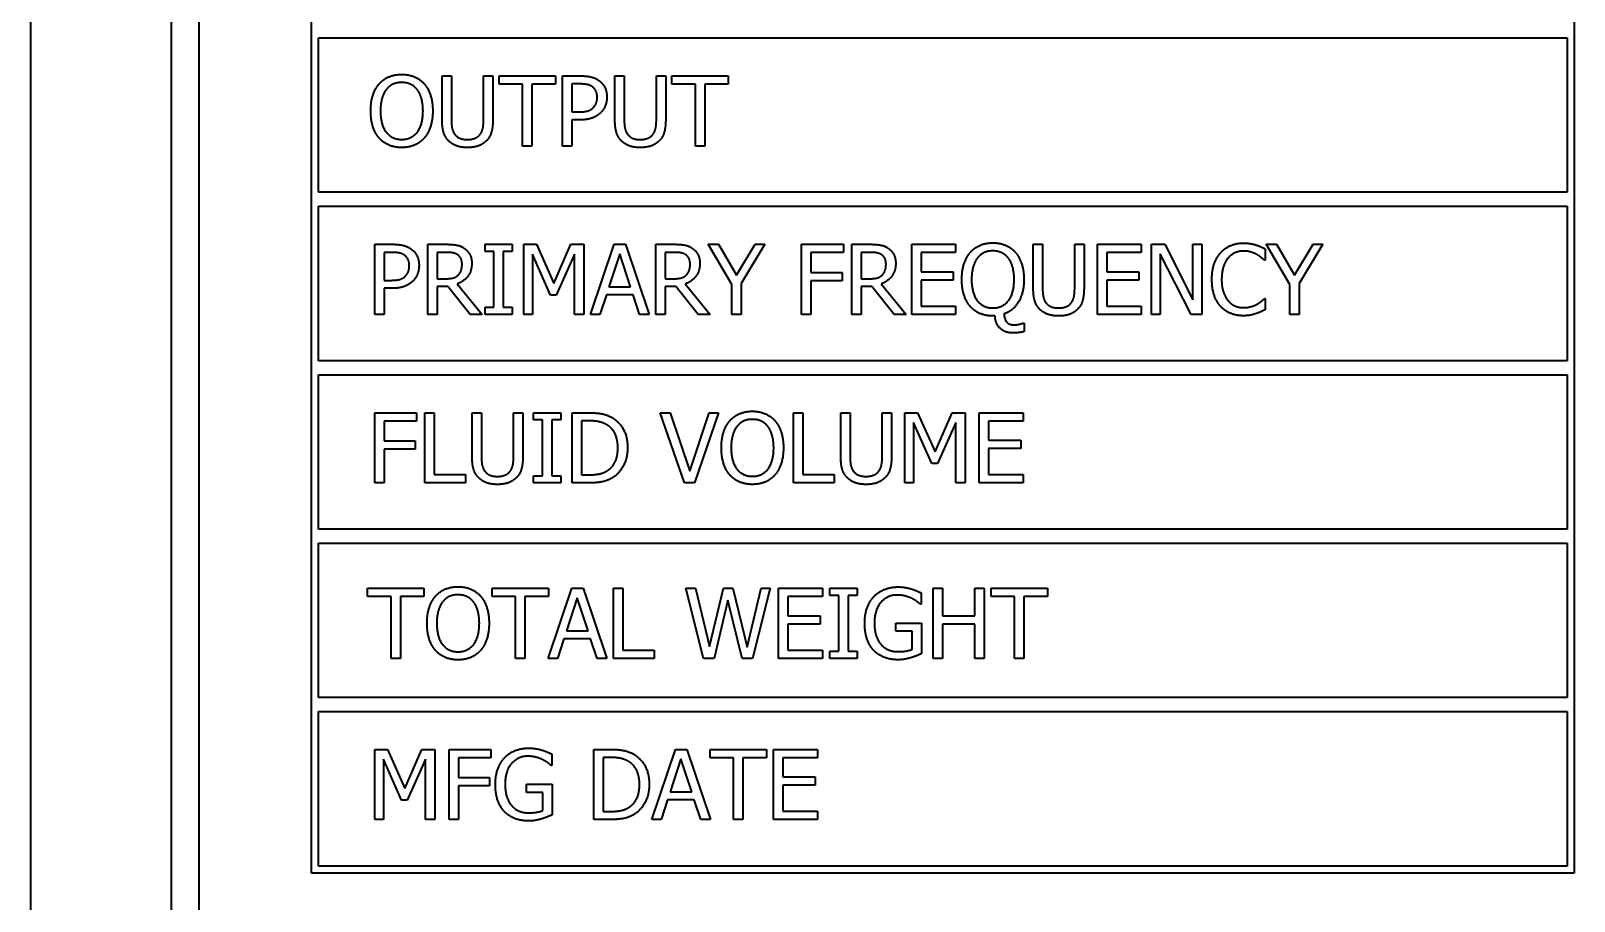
# Model space of a CAD drawing. Header units: millimetres. Extents: x 0 to 5945, y 0 to 4205.
# Drawn here: x 4305 to 4360, y 1474.8 to 1505.8 of the extents above; entities that cross this region are included whole.
import ezdxf

# ---------------------------------------------------------------- set-up
doc = ezdxf.new("R2010")
doc.units = ezdxf.units.MM
doc.header["$LTSCALE"] = 5
doc.layers.add('가시적인 것(ISO)', color=3, linetype='Continuous', lineweight=40)

msp = doc.modelspace()

# ---------------------------------------------------------------- linework, layer by layer
at = {"layer": '가시적인 것(ISO)'}
for p, q in [((4305.0316, 1443.8118), (4305.0316, 1563.8118)), ((4310.0316, 1553.8118), (4310.0316, 1453.8118)), ((4311.0316, 1454.7279), (4311.0316, 1552.8957)), ((4315.0316, 1475.8118), (4315.0316, 1523.8118)), ((4360.0316, 1523.8118), (4360.0316, 1475.8118)), ((4315.2816, 1500.0618), (4315.2816, 1505.5618)), ((4315.2816, 1505.5618), (4359.7816, 1505.5618)), ((4359.7816, 1505.5618), (4359.7816, 1500.0618)), ((4319.6876, 1502.6491), (4319.6876, 1504.2091)), ((4319.6876, 1504.2091), (4320.0198, 1504.2091)), ((4320.0198, 1504.2091), (4320.0198, 1502.6491)), ((4321.1645, 1502.641), (4321.1645, 1504.2091)), ((4321.1645, 1504.2091), (4321.4967, 1504.2091)), ((4321.4967, 1504.2091), (4321.4967, 1502.6491)), ((4321.7176, 1503.9133), (4321.7176, 1504.2091)), ((4321.7176, 1504.2091), (4323.7273, 1504.2091)), ((4322.5563, 1503.9133), (4321.7176, 1503.9133)), ((4322.5563, 1501.7091), (4322.5563, 1503.9133)), ((4322.8885, 1503.9133), (4322.8885, 1501.7091)), ((4323.7273, 1503.9133), (4322.8885, 1503.9133)), ((4323.7273, 1504.2091), (4323.7273, 1503.9133)), ((4323.9805, 1501.7091), (4323.9805, 1504.2091)), ((4323.9805, 1504.2091), (4324.6086, 1504.2091)), ((4324.5883, 1503.9214), (4324.3128, 1503.9214)), ((4324.3128, 1503.9214), (4324.3128, 1502.9247)), ((4325.8464, 1502.6491), (4325.8464, 1504.2091)), ((4325.8464, 1504.2091), (4326.1787, 1504.2091)), ((4326.1787, 1504.2091), (4326.1787, 1502.6491)), ((4327.3233, 1502.641), (4327.3233, 1504.2091)), ((4327.3233, 1504.2091), (4327.6556, 1504.2091)), ((4327.6556, 1504.2091), (4327.6556, 1502.6491)), ((4327.8764, 1503.9133), (4327.8764, 1504.2091)), ((4327.8764, 1504.2091), (4329.8861, 1504.2091)), ((4328.7151, 1503.9133), (4327.8764, 1503.9133)), ((4328.7151, 1501.7091), (4328.7151, 1503.9133)), ((4329.0474, 1503.9133), (4329.0474, 1501.7091)), ((4329.8861, 1503.9133), (4329.0474, 1503.9133)), ((4329.8861, 1504.2091), (4329.8861, 1503.9133)), ((4324.3128, 1502.9247), (4324.5397, 1502.9247)), ((4324.5944, 1502.641), (4324.3128, 1502.641)), ((4324.3128, 1502.641), (4324.3128, 1501.7091)), ((4322.8885, 1501.7091), (4322.5563, 1501.7091)), ((4324.3128, 1501.7091), (4323.9805, 1501.7091)), ((4329.0474, 1501.7091), (4328.7151, 1501.7091)), ((4359.7816, 1500.0618), (4315.2816, 1500.0618)), ((4315.2816, 1494.0618), (4315.2816, 1499.5618)), ((4315.2816, 1499.5618), (4359.7816, 1499.5618)), ((4359.7816, 1499.5618), (4359.7816, 1494.0618)), ((4317.2848, 1495.7091), (4317.2848, 1498.2091)), ((4317.2848, 1498.2091), (4317.9129, 1498.2091)), ((4319.1811, 1498.2091), (4319.8253, 1498.2091)), ((4319.1811, 1495.7091), (4319.1811, 1498.2091)), ((4321.2171, 1497.9538), (4321.2171, 1498.2091)), ((4321.2171, 1498.2091), (4322.1855, 1498.2091)), ((4322.1855, 1498.2091), (4322.1855, 1497.9538)), ((4322.5968, 1498.2091), (4323.0506, 1498.2091)), ((4322.5968, 1495.7091), (4322.5968, 1498.2091)), ((4323.0506, 1498.2091), (4323.6746, 1496.8173)), ((4323.6746, 1496.8173), (4324.2783, 1498.2091)), ((4324.2783, 1498.2091), (4324.7402, 1498.2091)), ((4324.7402, 1498.2091), (4324.7402, 1495.7091)), ((4324.9773, 1495.7091), (4325.8201, 1498.2091)), ((4325.8201, 1498.2091), (4326.2293, 1498.2091)), ((4326.2293, 1498.2091), (4327.0721, 1495.7091)), ((4327.3091, 1498.2091), (4327.9534, 1498.2091)), ((4327.3091, 1495.7091), (4327.3091, 1498.2091)), ((4329.171, 1498.2091), (4329.5397, 1498.2091)), ((4330.0158, 1496.7808), (4329.171, 1498.2091)), ((4329.5397, 1498.2091), (4330.1839, 1497.109)), ((4330.1839, 1497.109), (4330.8403, 1498.2091)), ((4331.1928, 1498.2091), (4330.348, 1496.8153)), ((4330.8403, 1498.2091), (4331.1928, 1498.2091)), ((4332.4975, 1495.7091), (4332.4975, 1498.2091)), ((4332.4975, 1498.2091), (4333.9927, 1498.2091)), ((4333.9927, 1498.2091), (4333.9927, 1497.9133)), ((4334.2905, 1498.2091), (4334.9347, 1498.2091)), ((4334.2905, 1495.7091), (4334.2905, 1498.2091)), ((4336.4238, 1495.7091), (4336.4238, 1498.2091)), ((4336.4238, 1498.2091), (4337.9878, 1498.2091)), ((4337.9878, 1498.2091), (4337.9878, 1497.9133)), ((4340.7552, 1496.6491), (4340.7552, 1498.2091)), ((4340.7552, 1498.2091), (4341.0875, 1498.2091)), ((4341.0875, 1498.2091), (4341.0875, 1496.6491)), ((4342.2321, 1496.641), (4342.2321, 1498.2091)), ((4342.2321, 1498.2091), (4342.5644, 1498.2091)), ((4342.5644, 1498.2091), (4342.5644, 1496.6491)), ((4343.0405, 1495.7091), (4343.0405, 1498.2091)), ((4343.0405, 1498.2091), (4344.6045, 1498.2091)), ((4344.6045, 1498.2091), (4344.6045, 1497.9133)), ((4344.9692, 1495.7091), (4344.9692, 1498.2091)), ((4344.9692, 1498.2091), (4345.4412, 1498.2091)), ((4345.4412, 1498.2091), (4346.4481, 1496.2298)), ((4346.4481, 1496.2298), (4346.4481, 1498.2091)), ((4346.4481, 1498.2091), (4346.7581, 1498.2091)), ((4346.7581, 1498.2091), (4346.7581, 1495.7091)), ((4349.9023, 1496.7808), (4349.0575, 1498.2091)), ((4349.0575, 1498.2091), (4349.4262, 1498.2091)), ((4349.4262, 1498.2091), (4350.0705, 1497.109)), ((4350.0705, 1497.109), (4350.7269, 1498.2091)), ((4351.0794, 1498.2091), (4350.2346, 1496.8153)), ((4350.7269, 1498.2091), (4351.0794, 1498.2091)), ((4317.8926, 1497.9214), (4317.6171, 1497.9214)), ((4317.6171, 1497.9214), (4317.6171, 1496.9247)), ((4319.8436, 1497.9214), (4319.5133, 1497.9214)), ((4319.5133, 1497.9214), (4319.5133, 1496.9814)), ((4321.5352, 1497.9538), (4321.2171, 1497.9538)), ((4321.5352, 1495.9644), (4321.5352, 1497.9538)), ((4322.1855, 1497.9538), (4321.8675, 1497.9538)), ((4321.8675, 1497.9538), (4321.8675, 1495.9644)), ((4323.553, 1496.3979), (4322.9068, 1497.8627)), ((4322.9068, 1497.8627), (4322.9068, 1495.7091)), ((4324.408, 1497.8627), (4323.7556, 1496.3979)), ((4324.408, 1495.7091), (4324.408, 1497.8627)), ((4326.0166, 1497.8687), (4325.6317, 1496.6917)), ((4326.4035, 1496.6917), (4326.0166, 1497.8687)), ((4327.9716, 1497.9214), (4327.6414, 1497.9214)), ((4327.6414, 1497.9214), (4327.6414, 1496.9814)), ((4333.9927, 1497.9133), (4332.8298, 1497.9133)), ((4332.8298, 1497.9133), (4332.8298, 1497.2083)), ((4334.953, 1497.9214), (4334.6227, 1497.9214)), ((4334.6227, 1497.9214), (4334.6227, 1496.9814)), ((4337.9878, 1497.9133), (4336.756, 1497.9133)), ((4336.756, 1497.9133), (4336.756, 1497.2285)), ((4344.6045, 1497.9133), (4343.3727, 1497.9133)), ((4343.3727, 1497.9133), (4343.3727, 1497.2285)), ((4346.3853, 1495.7091), (4345.2791, 1497.8647)), ((4345.2791, 1497.8647), (4345.2791, 1495.7091)), ((4349.019, 1498.043), (4349.019, 1497.6418)), ((4332.8298, 1497.2083), (4333.9441, 1497.2083)), ((4333.9441, 1497.2083), (4333.9441, 1496.9125)), ((4336.756, 1497.2285), (4337.9048, 1497.2285)), ((4337.9048, 1497.2285), (4337.9048, 1496.9328)), ((4343.3727, 1497.2285), (4344.5214, 1497.2285)), ((4344.5214, 1497.2285), (4344.5214, 1496.9328)), ((4349.019, 1497.6418), (4348.9927, 1497.6418)), ((4317.6171, 1496.9247), (4317.844, 1496.9247)), ((4317.8987, 1496.641), (4317.6171, 1496.641)), ((4317.6171, 1496.641), (4317.6171, 1495.7091)), ((4319.5133, 1496.9814), (4319.8051, 1496.9814)), ((4319.8942, 1496.7038), (4319.5133, 1496.7038)), ((4319.5133, 1496.7038), (4319.5133, 1495.7091)), ((4320.6843, 1495.7091), (4319.8942, 1496.7038)), ((4320.2265, 1496.797), (4321.1159, 1495.7091)), ((4325.6317, 1496.6917), (4326.4035, 1496.6917)), ((4327.6414, 1496.9814), (4327.9331, 1496.9814)), ((4328.0223, 1496.7038), (4327.6414, 1496.7038)), ((4327.6414, 1496.7038), (4327.6414, 1495.7091)), ((4328.8124, 1495.7091), (4328.0223, 1496.7038)), ((4328.3545, 1496.797), (4329.2439, 1495.7091)), ((4330.0158, 1495.7091), (4330.0158, 1496.7808)), ((4330.348, 1496.8153), (4330.348, 1495.7091)), ((4333.9441, 1496.9125), (4332.8298, 1496.9125)), ((4332.8298, 1496.9125), (4332.8298, 1495.7091)), ((4334.6227, 1496.9814), (4334.9145, 1496.9814)), ((4335.0036, 1496.7038), (4334.6227, 1496.7038)), ((4334.6227, 1496.7038), (4334.6227, 1495.7091)), ((4335.7937, 1495.7091), (4335.0036, 1496.7038)), ((4335.3359, 1496.797), (4336.2253, 1495.7091)), ((4337.9048, 1496.9328), (4336.756, 1496.9328)), ((4336.756, 1496.9328), (4336.756, 1496.0049)), ((4344.5214, 1496.9328), (4343.3727, 1496.9328)), ((4343.3727, 1496.9328), (4343.3727, 1496.0049)), ((4349.9023, 1495.7091), (4349.9023, 1496.7808)), ((4350.2346, 1496.8153), (4350.2346, 1495.7091)), ((4323.7556, 1496.3979), (4323.553, 1496.3979)), ((4325.5405, 1496.408), (4325.3136, 1495.7091)), ((4326.4947, 1496.408), (4325.5405, 1496.408)), ((4326.7216, 1495.7091), (4326.4947, 1496.408)), ((4336.756, 1496.0049), (4337.9878, 1496.0049)), ((4337.9878, 1496.0049), (4337.9878, 1495.7091)), ((4343.3727, 1496.0049), (4344.6045, 1496.0049)), ((4344.6045, 1496.0049), (4344.6045, 1495.7091)), ((4348.9947, 1496.2764), (4349.019, 1496.2764)), ((4349.019, 1496.2764), (4349.019, 1495.8793)), ((4317.6171, 1495.7091), (4317.2848, 1495.7091)), ((4319.5133, 1495.7091), (4319.1811, 1495.7091)), ((4321.1159, 1495.7091), (4320.6843, 1495.7091)), ((4321.2171, 1495.7091), (4321.2171, 1495.9644)), ((4321.2171, 1495.9644), (4321.5352, 1495.9644)), ((4322.1855, 1495.7091), (4321.2171, 1495.7091)), ((4321.8675, 1495.9644), (4322.1855, 1495.9644)), ((4322.1855, 1495.9644), (4322.1855, 1495.7091)), ((4322.9068, 1495.7091), (4322.5968, 1495.7091)), ((4324.7402, 1495.7091), (4324.408, 1495.7091)), ((4325.3136, 1495.7091), (4324.9773, 1495.7091)), ((4327.0721, 1495.7091), (4326.7216, 1495.7091)), ((4327.6414, 1495.7091), (4327.3091, 1495.7091)), ((4329.2439, 1495.7091), (4328.8124, 1495.7091)), ((4330.348, 1495.7091), (4330.0158, 1495.7091)), ((4332.8298, 1495.7091), (4332.4975, 1495.7091)), ((4334.6227, 1495.7091), (4334.2905, 1495.7091)), ((4336.2253, 1495.7091), (4335.7937, 1495.7091)), ((4337.9878, 1495.7091), (4336.4238, 1495.7091)), ((4339.3918, 1495.6564), (4339.3148, 1495.6564)), ((4344.6045, 1495.7091), (4343.0405, 1495.7091)), ((4345.2791, 1495.7091), (4344.9692, 1495.7091)), ((4346.7581, 1495.7091), (4346.3853, 1495.7091)), ((4350.2346, 1495.7091), (4349.9023, 1495.7091)), ((4340.3845, 1495.3991), (4340.4291, 1495.3991)), ((4340.4291, 1495.3991), (4340.4291, 1495.0973)), ((4359.7816, 1494.0618), (4315.2816, 1494.0618)), ((4315.2816, 1488.0618), (4315.2816, 1493.5618)), ((4315.2816, 1493.5618), (4359.7816, 1493.5618)), ((4359.7816, 1493.5618), (4359.7816, 1488.0618)), ((4317.2848, 1489.7091), (4317.2848, 1492.2091)), ((4317.2848, 1492.2091), (4318.78, 1492.2091)), ((4318.78, 1492.2091), (4318.78, 1491.9133)), ((4319.0778, 1489.7091), (4319.0778, 1492.2091)), ((4319.0778, 1492.2091), (4319.41, 1492.2091)), ((4319.41, 1492.2091), (4319.41, 1490.0049)), ((4320.7573, 1490.6491), (4320.7573, 1492.2091)), ((4320.7573, 1492.2091), (4321.0895, 1492.2091)), ((4321.0895, 1492.2091), (4321.0895, 1490.6491)), ((4322.2342, 1490.641), (4322.2342, 1492.2091)), ((4322.2342, 1492.2091), (4322.5664, 1492.2091)), ((4322.5664, 1492.2091), (4322.5664, 1490.6491)), ((4322.9453, 1491.9538), (4322.9453, 1492.2091)), ((4322.9453, 1492.2091), (4323.9137, 1492.2091)), ((4323.9137, 1492.2091), (4323.9137, 1491.9538)), ((4324.3249, 1492.2091), (4324.8942, 1492.2091)), ((4324.3249, 1489.7091), (4324.3249, 1492.2091)), ((4328.3241, 1489.7091), (4327.4631, 1492.2091)), ((4327.4631, 1492.2091), (4327.8197, 1492.2091)), ((4327.8197, 1492.2091), (4328.5125, 1490.1325)), ((4328.5125, 1490.1325), (4329.2054, 1492.2091)), ((4329.5437, 1492.2091), (4328.6827, 1489.7091)), ((4329.2054, 1492.2091), (4329.5437, 1492.2091)), ((4332.2159, 1489.7091), (4332.2159, 1492.2091)), ((4332.2159, 1492.2091), (4332.5482, 1492.2091)), ((4332.5482, 1492.2091), (4332.5482, 1490.0049)), ((4333.8954, 1490.6491), (4333.8954, 1492.2091)), ((4333.8954, 1492.2091), (4334.2277, 1492.2091)), ((4334.2277, 1492.2091), (4334.2277, 1490.6491)), ((4335.3723, 1490.641), (4335.3723, 1492.2091)), ((4335.3723, 1492.2091), (4335.7046, 1492.2091)), ((4335.7046, 1492.2091), (4335.7046, 1490.6491)), ((4336.1807, 1492.2091), (4336.6345, 1492.2091)), ((4336.1807, 1489.7091), (4336.1807, 1492.2091)), ((4336.6345, 1492.2091), (4337.2585, 1490.8173)), ((4337.2585, 1490.8173), (4337.8622, 1492.2091)), ((4337.8622, 1492.2091), (4338.3241, 1492.2091)), ((4338.3241, 1492.2091), (4338.3241, 1489.7091)), ((4338.8306, 1489.7091), (4338.8306, 1492.2091)), ((4338.8306, 1492.2091), (4340.3946, 1492.2091)), ((4340.3946, 1492.2091), (4340.3946, 1491.9133)), ((4318.78, 1491.9133), (4317.6171, 1491.9133)), ((4317.6171, 1491.9133), (4317.6171, 1491.2083)), ((4323.2633, 1491.9538), (4322.9453, 1491.9538)), ((4323.2633, 1489.9644), (4323.2633, 1491.9538)), ((4323.9137, 1491.9538), (4323.5956, 1491.9538)), ((4323.5956, 1491.9538), (4323.5956, 1489.9644)), ((4324.9104, 1491.9214), (4324.6572, 1491.9214)), ((4324.6572, 1491.9214), (4324.6572, 1489.9968)), ((4337.1369, 1490.3979), (4336.4906, 1491.8627)), ((4336.4906, 1491.8627), (4336.4906, 1489.7091)), ((4337.9919, 1491.8627), (4337.3395, 1490.3979)), ((4337.9919, 1489.7091), (4337.9919, 1491.8627)), ((4340.3946, 1491.9133), (4339.1629, 1491.9133)), ((4339.1629, 1491.9133), (4339.1629, 1491.2285)), ((4317.6171, 1491.2083), (4318.7313, 1491.2083)), ((4318.7313, 1491.2083), (4318.7313, 1490.9125)), ((4339.1629, 1491.2285), (4340.3116, 1491.2285)), ((4340.3116, 1491.2285), (4340.3116, 1490.9328)), ((4318.7313, 1490.9125), (4317.6171, 1490.9125)), ((4317.6171, 1490.9125), (4317.6171, 1489.7091)), ((4340.3116, 1490.9328), (4339.1629, 1490.9328)), ((4339.1629, 1490.9328), (4339.1629, 1490.0049)), ((4319.41, 1490.0049), (4320.5263, 1490.0049)), ((4320.5263, 1490.0049), (4320.5263, 1489.7091)), ((4322.9453, 1489.7091), (4322.9453, 1489.9644)), ((4322.9453, 1489.9644), (4323.2633, 1489.9644)), ((4323.5956, 1489.9644), (4323.9137, 1489.9644)), ((4323.9137, 1489.9644), (4323.9137, 1489.7091)), ((4324.6572, 1489.9968), (4324.9104, 1489.9968)), ((4332.5482, 1490.0049), (4333.6645, 1490.0049)), ((4333.6645, 1490.0049), (4333.6645, 1489.7091)), ((4337.3395, 1490.3979), (4337.1369, 1490.3979)), ((4339.1629, 1490.0049), (4340.3946, 1490.0049)), ((4340.3946, 1490.0049), (4340.3946, 1489.7091)), ((4317.6171, 1489.7091), (4317.2848, 1489.7091)), ((4320.5263, 1489.7091), (4319.0778, 1489.7091)), ((4323.9137, 1489.7091), (4322.9453, 1489.7091)), ((4324.9003, 1489.7091), (4324.3249, 1489.7091)), ((4328.6827, 1489.7091), (4328.3241, 1489.7091)), ((4333.6645, 1489.7091), (4332.2159, 1489.7091)), ((4336.4906, 1489.7091), (4336.1807, 1489.7091)), ((4338.3241, 1489.7091), (4337.9919, 1489.7091)), ((4340.3946, 1489.7091), (4338.8306, 1489.7091)), ((4359.7816, 1488.0618), (4315.2816, 1488.0618)), ((4315.2816, 1482.0618), (4315.2816, 1487.5618)), ((4315.2816, 1487.5618), (4359.7816, 1487.5618)), ((4359.7816, 1487.5618), (4359.7816, 1482.0618)), ((4317.0295, 1485.6633), (4317.0295, 1485.9591)), ((4317.0295, 1485.9591), (4319.0393, 1485.9591)), ((4317.8683, 1485.6633), (4317.0295, 1485.6633)), ((4317.8683, 1483.4591), (4317.8683, 1485.6633)), ((4318.2005, 1485.6633), (4318.2005, 1483.4591)), ((4319.0393, 1485.6633), (4318.2005, 1485.6633)), ((4319.0393, 1485.9591), (4319.0393, 1485.6633)), ((4321.4704, 1485.6633), (4321.4704, 1485.9591)), ((4321.4704, 1485.9591), (4323.4801, 1485.9591)), ((4322.3091, 1485.6633), (4321.4704, 1485.6633)), ((4322.3091, 1483.4591), (4322.3091, 1485.6633)), ((4323.4801, 1485.6633), (4322.6414, 1485.6633)), ((4322.6414, 1485.6633), (4322.6414, 1483.4591)), ((4323.4639, 1483.4591), (4324.3067, 1485.9591)), ((4323.4801, 1485.9591), (4323.4801, 1485.6633)), ((4324.5032, 1485.6187), (4324.1183, 1484.4417)), ((4324.3067, 1485.9591), (4324.7159, 1485.9591)), ((4324.8902, 1484.4417), (4324.5032, 1485.6187)), ((4324.7159, 1485.9591), (4325.5587, 1483.4591)), ((4325.7958, 1483.4591), (4325.7958, 1485.9591)), ((4325.7958, 1485.9591), (4326.128, 1485.9591)), ((4326.128, 1485.9591), (4326.128, 1483.7549)), ((4329.0089, 1483.4591), (4328.3707, 1485.9591)), ((4328.3707, 1485.9591), (4328.7131, 1485.9591)), ((4328.7131, 1485.9591), (4329.2155, 1483.8866)), ((4329.2155, 1483.8866), (4329.7139, 1485.9591)), ((4329.7139, 1485.9591), (4330.0522, 1485.9591)), ((4330.0522, 1485.9591), (4330.5547, 1483.8623)), ((4330.5547, 1483.8623), (4331.0551, 1485.9591)), ((4331.3812, 1485.9591), (4330.7532, 1483.4591)), ((4331.0551, 1485.9591), (4331.3812, 1485.9591)), ((4331.6791, 1483.4591), (4331.6791, 1485.9591)), ((4331.6791, 1485.9591), (4333.2431, 1485.9591)), ((4333.2431, 1485.6633), (4332.0113, 1485.6633)), ((4332.0113, 1485.6633), (4332.0113, 1484.9785)), ((4333.2431, 1485.9591), (4333.2431, 1485.6633)), ((4333.5105, 1485.7038), (4333.5105, 1485.9591)), ((4333.5105, 1485.9591), (4334.4789, 1485.9591)), ((4333.8286, 1485.7038), (4333.5105, 1485.7038)), ((4333.8286, 1483.7144), (4333.8286, 1485.7038)), ((4334.4789, 1485.7038), (4334.1608, 1485.7038)), ((4334.1608, 1485.7038), (4334.1608, 1483.7144)), ((4334.4789, 1485.9591), (4334.4789, 1485.7038)), ((4336.7581, 1485.7889), (4336.7581, 1485.3878)), ((4337.1855, 1483.4591), (4337.1855, 1485.9591)), ((4337.1855, 1485.9591), (4337.5178, 1485.9591)), ((4337.5178, 1485.9591), (4337.5178, 1484.9785)), ((4338.6685, 1484.9785), (4338.6685, 1485.9591)), ((4338.6685, 1485.9591), (4339.0008, 1485.9591)), ((4339.0008, 1485.9591), (4339.0008, 1483.4591)), ((4339.252, 1485.6633), (4339.252, 1485.9591)), ((4339.252, 1485.9591), (4341.2617, 1485.9591)), ((4340.0907, 1485.6633), (4339.252, 1485.6633)), ((4340.0907, 1483.4591), (4340.0907, 1485.6633)), ((4340.423, 1485.6633), (4340.423, 1483.4591)), ((4341.2617, 1485.6633), (4340.423, 1485.6633)), ((4341.2617, 1485.9591), (4341.2617, 1485.6633)), ((4329.8719, 1485.5337), (4329.3776, 1483.4591)), ((4330.3804, 1483.4591), (4329.8719, 1485.5337)), ((4336.7581, 1485.3878), (4336.7297, 1485.3878)), ((4332.0113, 1484.9785), (4333.16, 1484.9785)), ((4332.0113, 1484.6828), (4332.0113, 1483.7549)), ((4333.16, 1484.6828), (4332.0113, 1484.6828)), ((4333.16, 1484.9785), (4333.16, 1484.6828)), ((4335.8606, 1484.4255), (4335.8606, 1484.7172)), ((4335.8606, 1484.7172), (4336.7682, 1484.7172)), ((4336.7682, 1484.7172), (4336.7682, 1483.6252)), ((4337.5178, 1484.9785), (4338.6685, 1484.9785)), ((4338.6685, 1484.6828), (4337.5178, 1484.6828)), ((4337.5178, 1484.6828), (4337.5178, 1483.4591)), ((4338.6685, 1483.4591), (4338.6685, 1484.6828)), ((4324.0271, 1484.158), (4323.8002, 1483.4591)), ((4324.9813, 1484.158), (4324.0271, 1484.158)), ((4324.1183, 1484.4417), (4324.8902, 1484.4417)), ((4325.2082, 1483.4591), (4324.9813, 1484.158)), ((4336.44, 1484.4255), (4335.8606, 1484.4255)), ((4336.44, 1483.7792), (4336.44, 1484.4255)), ((4318.2005, 1483.4591), (4317.8683, 1483.4591)), ((4322.6414, 1483.4591), (4322.3091, 1483.4591)), ((4323.8002, 1483.4591), (4323.4639, 1483.4591)), ((4325.5587, 1483.4591), (4325.2082, 1483.4591)), ((4327.2443, 1483.4591), (4325.7958, 1483.4591)), ((4326.128, 1483.7549), (4327.2443, 1483.7549)), ((4327.2443, 1483.7549), (4327.2443, 1483.4591)), ((4329.3776, 1483.4591), (4329.0089, 1483.4591)), ((4330.7532, 1483.4591), (4330.3804, 1483.4591)), ((4333.2431, 1483.4591), (4331.6791, 1483.4591)), ((4332.0113, 1483.7549), (4333.2431, 1483.7549)), ((4333.2431, 1483.7549), (4333.2431, 1483.4591)), ((4333.5105, 1483.4591), (4333.5105, 1483.7144)), ((4333.5105, 1483.7144), (4333.8286, 1483.7144)), ((4334.4789, 1483.4591), (4333.5105, 1483.4591)), ((4334.1608, 1483.7144), (4334.4789, 1483.7144)), ((4334.4789, 1483.7144), (4334.4789, 1483.4591)), ((4337.5178, 1483.4591), (4337.1855, 1483.4591)), ((4339.0008, 1483.4591), (4338.6685, 1483.4591)), ((4340.423, 1483.4591), (4340.0907, 1483.4591)), ((4359.7816, 1482.0618), (4315.2816, 1482.0618)), ((4315.2816, 1476.0618), (4315.2816, 1481.5618)), ((4315.2816, 1481.5618), (4359.7816, 1481.5618)), ((4359.7816, 1481.5618), (4359.7816, 1476.0618)), ((4317.2848, 1477.7172), (4317.2848, 1480.2172)), ((4317.2848, 1480.2172), (4317.7386, 1480.2172)), ((4317.7386, 1480.2172), (4318.3626, 1478.8254)), ((4318.3626, 1478.8254), (4318.9663, 1480.2172)), ((4318.9663, 1480.2172), (4319.4283, 1480.2172)), ((4319.4283, 1480.2172), (4319.4283, 1477.7172)), ((4319.9347, 1477.7172), (4319.9347, 1480.2172)), ((4319.9347, 1480.2172), (4321.4299, 1480.2172)), ((4321.4299, 1480.2172), (4321.4299, 1479.9214)), ((4325.0968, 1477.7172), (4325.0968, 1480.2172)), ((4325.0968, 1480.2172), (4325.6661, 1480.2172)), ((4327.1592, 1477.7172), (4328.002, 1480.2172)), ((4328.002, 1480.2172), (4328.4112, 1480.2172)), ((4328.4112, 1480.2172), (4329.254, 1477.7172)), ((4329.2358, 1479.9214), (4329.2358, 1480.2172)), ((4329.2358, 1480.2172), (4331.2455, 1480.2172)), ((4331.2455, 1480.2172), (4331.2455, 1479.9214)), ((4331.4988, 1477.7172), (4331.4988, 1480.2172)), ((4331.4988, 1480.2172), (4333.0628, 1480.2172)), ((4333.0628, 1480.2172), (4333.0628, 1479.9214)), ((4318.2411, 1478.406), (4317.5948, 1479.8708)), ((4317.5948, 1479.8708), (4317.5948, 1477.7172)), ((4319.096, 1479.8708), (4318.4436, 1478.406)), ((4319.096, 1477.7172), (4319.096, 1479.8708)), ((4321.4299, 1479.9214), (4320.267, 1479.9214)), ((4320.267, 1479.9214), (4320.267, 1479.2164)), ((4323.5956, 1479.6459), (4323.5672, 1479.6459)), ((4323.5956, 1480.047), (4323.5956, 1479.6459)), ((4325.4291, 1479.9295), (4325.4291, 1478.0049)), ((4325.6823, 1479.9295), (4325.4291, 1479.9295)), ((4328.1985, 1479.8768), (4327.8136, 1478.6998)), ((4328.5855, 1478.6998), (4328.1985, 1479.8768)), ((4330.0745, 1479.9214), (4329.2358, 1479.9214)), ((4330.0745, 1477.7172), (4330.0745, 1479.9214)), ((4330.4068, 1479.9214), (4330.4068, 1477.7172)), ((4331.2455, 1479.9214), (4330.4068, 1479.9214)), ((4333.0628, 1479.9214), (4331.831, 1479.9214)), ((4331.831, 1479.9214), (4331.831, 1479.2367)), ((4320.267, 1479.2164), (4321.3812, 1479.2164)), ((4321.3812, 1479.2164), (4321.3812, 1478.9206)), ((4322.6981, 1478.6836), (4322.6981, 1478.9753)), ((4322.6981, 1478.9753), (4323.6057, 1478.9753)), ((4323.6057, 1478.9753), (4323.6057, 1477.8833)), ((4331.831, 1479.2367), (4332.9797, 1479.2367)), ((4332.9797, 1479.2367), (4332.9797, 1478.9409)), ((4318.4436, 1478.406), (4318.2411, 1478.406)), ((4321.3812, 1478.9206), (4320.267, 1478.9206)), ((4320.267, 1478.9206), (4320.267, 1477.7172)), ((4323.2775, 1478.6836), (4322.6981, 1478.6836)), ((4323.2775, 1478.0373), (4323.2775, 1478.6836)), ((4327.7224, 1478.4161), (4327.4955, 1477.7172)), ((4328.6766, 1478.4161), (4327.7224, 1478.4161)), ((4327.8136, 1478.6998), (4328.5855, 1478.6998)), ((4328.9035, 1477.7172), (4328.6766, 1478.4161)), ((4332.9797, 1478.9409), (4331.831, 1478.9409)), ((4331.831, 1478.9409), (4331.831, 1478.013)), ((4325.4291, 1478.0049), (4325.6823, 1478.0049)), ((4331.831, 1478.013), (4333.0628, 1478.013)), ((4333.0628, 1478.013), (4333.0628, 1477.7172)), ((4317.5948, 1477.7172), (4317.2848, 1477.7172)), ((4319.4283, 1477.7172), (4319.096, 1477.7172)), ((4320.267, 1477.7172), (4319.9347, 1477.7172)), ((4325.6722, 1477.7172), (4325.0968, 1477.7172)), ((4327.4955, 1477.7172), (4327.1592, 1477.7172)), ((4329.254, 1477.7172), (4328.9035, 1477.7172)), ((4330.4068, 1477.7172), (4330.0745, 1477.7172)), ((4333.0628, 1477.7172), (4331.4988, 1477.7172)), ((4360.0316, 1475.8118), (4315.0316, 1475.8118)), ((4359.7816, 1476.0618), (4315.2816, 1476.0618))]:
    msp.add_line(p, q, dxfattribs=at)
for points in [[(4317.4428, 1503.9234), (4317.5887, 1504.0896), (4317.9959, 1504.2618), (4318.2471, 1504.2618)], [(4318.2471, 1504.2618), (4318.5024, 1504.2618), (4318.9116, 1504.0835), (4319.0535, 1503.9234)], [(4317.143, 1502.9591), (4317.143, 1503.2731), (4317.299, 1503.7512), (4317.4428, 1503.9234)], [(4317.6941, 1503.7148), (4317.5948, 1503.5871), (4317.4894, 1503.2022), (4317.4894, 1502.9591)], [(4318.2492, 1503.9741), (4318.0689, 1503.9741), (4317.7974, 1503.8485), (4317.6941, 1503.7148)], [(4318.8022, 1503.7148), (4318.703, 1503.8444), (4318.4234, 1503.9741), (4318.2492, 1503.9741)], [(4319.0069, 1502.9591), (4319.0069, 1503.2063), (4318.8995, 1503.5892), (4318.8022, 1503.7148)], [(4319.0535, 1503.9234), (4319.1953, 1503.7573), (4319.3533, 1503.2711), (4319.3533, 1502.9591)], [(4325.034, 1503.8262), (4324.955, 1503.8789), (4324.7443, 1503.9214), (4324.5883, 1503.9214)], [(4324.6086, 1504.2091), (4324.8314, 1504.2091), (4325.1434, 1504.1362), (4325.2629, 1504.0531)], [(4325.2143, 1503.4453), (4325.2143, 1503.575), (4325.1252, 1503.7654), (4325.034, 1503.8262)], [(4325.2629, 1504.0531), (4325.4027, 1503.9579), (4325.5607, 1503.6641), (4325.5607, 1503.4555)], [(4325.0725, 1503.0746), (4325.1475, 1503.1495), (4325.2143, 1503.3258), (4325.2143, 1503.4453)], [(4325.5607, 1503.4555), (4325.5607, 1503.2934), (4325.4453, 1503.0016), (4325.3419, 1502.9003)], [(4317.4408, 1501.9968), (4317.297, 1502.1629), (4317.143, 1502.6512), (4317.143, 1502.9591)], [(4317.4894, 1502.9591), (4317.4894, 1502.4668), (4317.9027, 1501.9441), (4318.2492, 1501.9441)], [(4318.2492, 1501.9441), (4318.5956, 1501.9441), (4319.0069, 1502.4668), (4319.0069, 1502.9591)], [(4319.3533, 1502.9591), (4319.3533, 1502.6552), (4319.1993, 1502.1629), (4319.0535, 1501.9968)], [(4319.9266, 1501.8874), (4319.7949, 1502.017), (4319.6876, 1502.3817), (4319.6876, 1502.6491)], [(4320.0198, 1502.6491), (4320.0198, 1502.4749), (4320.0644, 1502.2399), (4320.1272, 1502.1447)], [(4321.0571, 1502.1447), (4321.1199, 1502.2399), (4321.1645, 1502.4729), (4321.1645, 1502.641)], [(4321.4967, 1502.6491), (4321.4967, 1502.3878), (4321.3914, 1502.015), (4321.2577, 1501.8874)], [(4324.5397, 1502.9247), (4324.7423, 1502.9247), (4324.9915, 1502.9895), (4325.0725, 1503.0746)], [(4325.3419, 1502.9003), (4325.2123, 1502.7727), (4324.8618, 1502.641), (4324.5944, 1502.641)], [(4326.0855, 1501.8874), (4325.9538, 1502.017), (4325.8464, 1502.3817), (4325.8464, 1502.6491)], [(4326.1787, 1502.6491), (4326.1787, 1502.4749), (4326.2232, 1502.2399), (4326.286, 1502.1447)], [(4327.2159, 1502.1447), (4327.2787, 1502.2399), (4327.3233, 1502.4729), (4327.3233, 1502.641)], [(4327.6556, 1502.6491), (4327.6556, 1502.3878), (4327.5502, 1502.015), (4327.4165, 1501.8874)], [(4320.1272, 1502.1447), (4320.1941, 1502.0434), (4320.425, 1501.9401), (4320.5911, 1501.9401)], [(4320.5911, 1501.9401), (4320.7471, 1501.9401), (4320.9902, 1502.0434), (4321.0571, 1502.1447)], [(4326.286, 1502.1447), (4326.3529, 1502.0434), (4326.5838, 1501.9401), (4326.75, 1501.9401)], [(4326.75, 1501.9401), (4326.906, 1501.9401), (4327.1491, 1502.0434), (4327.2159, 1502.1447)], [(4318.2471, 1501.6564), (4317.9939, 1501.6564), (4317.5887, 1501.8286), (4317.4408, 1501.9968)], [(4319.0535, 1501.9968), (4318.8995, 1501.8226), (4318.4923, 1501.6564), (4318.2471, 1501.6564)], [(4320.5911, 1501.6564), (4320.3703, 1501.6564), (4320.0421, 1501.7719), (4319.9266, 1501.8874)], [(4321.2577, 1501.8874), (4321.1381, 1501.7699), (4320.8221, 1501.6564), (4320.5911, 1501.6564)], [(4326.75, 1501.6564), (4326.5291, 1501.6564), (4326.2009, 1501.7719), (4326.0855, 1501.8874)], [(4327.4165, 1501.8874), (4327.297, 1501.7699), (4326.9809, 1501.6564), (4326.75, 1501.6564)], [(4317.9129, 1498.2091), (4318.1357, 1498.2091), (4318.4477, 1498.1362), (4318.5672, 1498.0531)], [(4319.8253, 1498.2091), (4320.0401, 1498.2091), (4320.3298, 1498.1625), (4320.4615, 1498.0774)], [(4327.9534, 1498.2091), (4328.1681, 1498.2091), (4328.4578, 1498.1625), (4328.5895, 1498.0774)], [(4334.9347, 1498.2091), (4335.1495, 1498.2091), (4335.4392, 1498.1625), (4335.5709, 1498.0774)], [(4338.5105, 1497.9214), (4338.6564, 1498.0896), (4339.0636, 1498.2618), (4339.3148, 1498.2618)], [(4339.3148, 1498.2618), (4339.5701, 1498.2618), (4339.9793, 1498.0835), (4340.1211, 1497.9214)], [(4347.4347, 1497.9093), (4347.5847, 1498.0774), (4347.9939, 1498.2537), (4348.2471, 1498.2537)], [(4348.2471, 1498.2537), (4348.3727, 1498.2537), (4348.5936, 1498.2172), (4348.6868, 1498.1888)], [(4318.3383, 1497.8262), (4318.2593, 1497.8789), (4318.0486, 1497.9214), (4317.8926, 1497.9214)], [(4318.5186, 1497.4453), (4318.5186, 1497.575), (4318.4295, 1497.7654), (4318.3383, 1497.8262)], [(4318.5672, 1498.0531), (4318.707, 1497.9579), (4318.865, 1497.6641), (4318.865, 1497.4555)], [(4320.2406, 1497.8363), (4320.1697, 1497.8829), (4319.9813, 1497.9214), (4319.8436, 1497.9214)], [(4320.3987, 1497.5041), (4320.3987, 1497.6135), (4320.3217, 1497.7816), (4320.2406, 1497.8363)], [(4320.4615, 1498.0774), (4320.5932, 1497.9923), (4320.7451, 1497.7269), (4320.7451, 1497.5304)], [(4328.3687, 1497.8363), (4328.2978, 1497.8829), (4328.1094, 1497.9214), (4327.9716, 1497.9214)], [(4328.5267, 1497.5041), (4328.5267, 1497.6135), (4328.4497, 1497.7816), (4328.3687, 1497.8363)], [(4328.5895, 1498.0774), (4328.7212, 1497.9923), (4328.8731, 1497.7269), (4328.8731, 1497.5304)], [(4335.3501, 1497.8363), (4335.2791, 1497.8829), (4335.0907, 1497.9214), (4334.953, 1497.9214)], [(4335.5081, 1497.5041), (4335.5081, 1497.6135), (4335.4311, 1497.7816), (4335.3501, 1497.8363)], [(4335.5709, 1498.0774), (4335.7026, 1497.9923), (4335.8545, 1497.7269), (4335.8545, 1497.5304)], [(4338.2107, 1496.9571), (4338.2107, 1497.2731), (4338.3667, 1497.7512), (4338.5105, 1497.9214)], [(4338.7617, 1497.7148), (4338.6624, 1497.5871), (4338.5571, 1497.2002), (4338.5571, 1496.9571)], [(4339.3168, 1497.9741), (4339.1365, 1497.9741), (4338.865, 1497.8485), (4338.7617, 1497.7148)], [(4339.8699, 1497.7148), (4339.7706, 1497.8444), (4339.4911, 1497.9741), (4339.3168, 1497.9741)], [(4340.0745, 1496.9571), (4340.0745, 1497.2063), (4339.9671, 1497.5892), (4339.8699, 1497.7148)], [(4340.1211, 1497.9214), (4340.2629, 1497.7573), (4340.421, 1497.2691), (4340.421, 1496.9571)], [(4347.1227, 1496.9571), (4347.1227, 1497.2711), (4347.2828, 1497.7371), (4347.4347, 1497.9093)], [(4347.692, 1497.7127), (4347.5867, 1497.5851), (4347.4692, 1497.1982), (4347.4692, 1496.9571)], [(4348.2451, 1497.97), (4348.0851, 1497.97), (4347.7994, 1497.8384), (4347.692, 1497.7127)], [(4348.7111, 1497.8505), (4348.6159, 1497.9032), (4348.391, 1497.97), (4348.2451, 1497.97)], [(4348.6868, 1498.1888), (4348.7678, 1498.1625), (4348.9359, 1498.0875), (4349.019, 1498.043)], [(4348.9927, 1497.6418), (4348.9481, 1497.6824), (4348.8103, 1497.7958), (4348.7111, 1497.8505)], [(4318.3768, 1497.0746), (4318.4518, 1497.1495), (4318.5186, 1497.3258), (4318.5186, 1497.4453)], [(4318.865, 1497.4555), (4318.865, 1497.2934), (4318.7496, 1497.0016), (4318.6462, 1496.9003)], [(4319.8051, 1496.9814), (4319.9489, 1496.9814), (4320.1778, 1497.032), (4320.2569, 1497.111)], [(4320.7451, 1497.5304), (4320.7451, 1497.2569), (4320.4655, 1496.8862), (4320.2265, 1496.797)], [(4320.2569, 1497.111), (4320.3298, 1497.1799), (4320.3987, 1497.3744), (4320.3987, 1497.5041)], [(4327.9331, 1496.9814), (4328.077, 1496.9814), (4328.3059, 1497.032), (4328.3849, 1497.111)], [(4328.8731, 1497.5304), (4328.8731, 1497.2569), (4328.5936, 1496.8862), (4328.3545, 1496.797)], [(4328.3849, 1497.111), (4328.4578, 1497.1799), (4328.5267, 1497.3744), (4328.5267, 1497.5041)], [(4334.9145, 1496.9814), (4335.0583, 1496.9814), (4335.2872, 1497.032), (4335.3663, 1497.111)], [(4335.8545, 1497.5304), (4335.8545, 1497.2569), (4335.5749, 1496.8862), (4335.3359, 1496.797)], [(4335.3663, 1497.111), (4335.4392, 1497.1799), (4335.5081, 1497.3744), (4335.5081, 1497.5041)], [(4317.844, 1496.9247), (4318.0466, 1496.9247), (4318.2958, 1496.9895), (4318.3768, 1497.0746)], [(4318.6462, 1496.9003), (4318.5166, 1496.7727), (4318.1661, 1496.641), (4317.8987, 1496.641)], [(4338.5085, 1495.9968), (4338.3646, 1496.1629), (4338.2107, 1496.6491), (4338.2107, 1496.9571)], [(4338.5571, 1496.9571), (4338.5571, 1496.4648), (4338.9704, 1495.9401), (4339.3168, 1495.9401)], [(4339.3168, 1495.9401), (4339.6633, 1495.9401), (4340.0745, 1496.4648), (4340.0745, 1496.9571)], [(4340.421, 1496.9571), (4340.421, 1496.4708), (4340.0421, 1495.8388), (4339.7119, 1495.7273)], [(4340.9943, 1495.8874), (4340.8626, 1496.017), (4340.7552, 1496.3817), (4340.7552, 1496.6491)], [(4341.0875, 1496.6491), (4341.0875, 1496.4749), (4341.1321, 1496.2399), (4341.1949, 1496.1447)], [(4342.1248, 1496.1447), (4342.1876, 1496.2399), (4342.2321, 1496.4729), (4342.2321, 1496.641)], [(4342.5644, 1496.6491), (4342.5644, 1496.3878), (4342.459, 1496.015), (4342.3253, 1495.8874)], [(4347.4368, 1495.9927), (4347.2868, 1496.1548), (4347.1227, 1496.641), (4347.1227, 1496.9571)], [(4347.4692, 1496.9571), (4347.4692, 1496.6998), (4347.5928, 1496.329), (4347.7001, 1496.2014)], [(4341.1949, 1496.1447), (4341.2617, 1496.0434), (4341.4927, 1495.9401), (4341.6588, 1495.9401)], [(4341.6588, 1495.9401), (4341.8148, 1495.9401), (4342.0579, 1496.0434), (4342.1248, 1496.1447)], [(4347.7001, 1496.2014), (4347.8055, 1496.0778), (4348.0871, 1495.9522), (4348.2451, 1495.9522)], [(4348.2451, 1495.9522), (4348.3889, 1495.9522), (4348.6341, 1496.0231), (4348.7293, 1496.0758)], [(4348.7293, 1496.0758), (4348.8205, 1496.1285), (4348.9562, 1496.2379), (4348.9947, 1496.2764)], [(4339.3148, 1495.6564), (4339.0616, 1495.6564), (4338.6543, 1495.8286), (4338.5085, 1495.9968)], [(4340.0401, 1495.0507), (4339.7585, 1495.0507), (4339.408, 1495.3647), (4339.3918, 1495.6564)], [(4339.7119, 1495.7273), (4339.72, 1495.6341), (4339.7686, 1495.4842), (4339.8071, 1495.4417)], [(4341.6588, 1495.6564), (4341.438, 1495.6564), (4341.1098, 1495.7719), (4340.9943, 1495.8874)], [(4342.3253, 1495.8874), (4342.2058, 1495.7699), (4341.8898, 1495.6564), (4341.6588, 1495.6564)], [(4348.2411, 1495.6645), (4347.9979, 1495.6645), (4347.5867, 1495.8286), (4347.4368, 1495.9927)], [(4348.6868, 1495.7375), (4348.5774, 1495.701), (4348.391, 1495.6645), (4348.2411, 1495.6645)], [(4349.019, 1495.8793), (4348.9359, 1495.8408), (4348.7901, 1495.7699), (4348.6868, 1495.7375)], [(4339.8071, 1495.4417), (4339.8537, 1495.389), (4339.9813, 1495.3404), (4340.0948, 1495.3404)], [(4340.4291, 1495.0973), (4340.3379, 1495.075), (4340.1394, 1495.0507), (4340.0401, 1495.0507)], [(4340.0948, 1495.3404), (4340.1616, 1495.3404), (4340.344, 1495.3829), (4340.3845, 1495.3991)], [(4324.8942, 1492.2091), (4325.2467, 1492.2091), (4325.6479, 1492.1038), (4325.7897, 1492.0106)], [(4329.9408, 1491.9234), (4330.0867, 1492.0896), (4330.4939, 1492.2618), (4330.7451, 1492.2618)], [(4330.7451, 1492.2618), (4331.0004, 1492.2618), (4331.4096, 1492.0835), (4331.5514, 1491.9234)], [(4325.5709, 1491.7715), (4325.4372, 1491.8505), (4325.1353, 1491.9214), (4324.9104, 1491.9214)], [(4325.9497, 1490.9611), (4325.9497, 1491.2488), (4325.7593, 1491.656), (4325.5709, 1491.7715)], [(4325.7897, 1492.0106), (4326.0308, 1491.8505), (4326.2962, 1491.3217), (4326.2962, 1490.9571)], [(4329.641, 1490.9591), (4329.641, 1491.2731), (4329.797, 1491.7512), (4329.9408, 1491.9234)], [(4330.192, 1491.7148), (4330.0928, 1491.5871), (4329.9874, 1491.2022), (4329.9874, 1490.9591)], [(4330.7471, 1491.9741), (4330.5668, 1491.9741), (4330.2954, 1491.8485), (4330.192, 1491.7148)], [(4331.3002, 1491.7148), (4331.2009, 1491.8444), (4330.9214, 1491.9741), (4330.7471, 1491.9741)], [(4331.5048, 1490.9591), (4331.5048, 1491.2063), (4331.3975, 1491.5892), (4331.3002, 1491.7148)], [(4331.5514, 1491.9234), (4331.6932, 1491.7573), (4331.8513, 1491.2711), (4331.8513, 1490.9591)], [(4320.9963, 1489.8874), (4320.8646, 1490.017), (4320.7573, 1490.3817), (4320.7573, 1490.6491)], [(4321.0895, 1490.6491), (4321.0895, 1490.4749), (4321.1341, 1490.2399), (4321.1969, 1490.1447)], [(4322.1268, 1490.1447), (4322.1896, 1490.2399), (4322.2342, 1490.4729), (4322.2342, 1490.641)], [(4322.5664, 1490.6491), (4322.5664, 1490.3878), (4322.4611, 1490.015), (4322.3274, 1489.8874)], [(4325.6013, 1490.1629), (4325.7755, 1490.2804), (4325.9497, 1490.6694), (4325.9497, 1490.9611)], [(4326.2962, 1490.9571), (4326.2962, 1490.6147), (4326.0186, 1490.0636), (4325.7856, 1489.9097)], [(4329.9388, 1489.9968), (4329.7949, 1490.1629), (4329.641, 1490.6512), (4329.641, 1490.9591)], [(4329.9874, 1490.9591), (4329.9874, 1490.4668), (4330.4007, 1489.9441), (4330.7471, 1489.9441)], [(4330.7471, 1489.9441), (4331.0936, 1489.9441), (4331.5048, 1490.4668), (4331.5048, 1490.9591)], [(4331.8513, 1490.9591), (4331.8513, 1490.6552), (4331.6973, 1490.1629), (4331.5514, 1489.9968)], [(4334.1345, 1489.8874), (4334.0028, 1490.017), (4333.8954, 1490.3817), (4333.8954, 1490.6491)], [(4334.2277, 1490.6491), (4334.2277, 1490.4749), (4334.2723, 1490.2399), (4334.3351, 1490.1447)], [(4335.265, 1490.1447), (4335.3278, 1490.2399), (4335.3723, 1490.4729), (4335.3723, 1490.641)], [(4335.7046, 1490.6491), (4335.7046, 1490.3878), (4335.5992, 1490.015), (4335.4655, 1489.8874)], [(4321.1969, 1490.1447), (4321.2637, 1490.0434), (4321.4947, 1489.9401), (4321.6608, 1489.9401)], [(4321.6608, 1489.9401), (4321.8168, 1489.9401), (4322.0599, 1490.0434), (4322.1268, 1490.1447)], [(4324.9104, 1489.9968), (4325.1312, 1489.9968), (4325.4655, 1490.0677), (4325.6013, 1490.1629)], [(4330.7451, 1489.6564), (4330.4919, 1489.6564), (4330.0867, 1489.8286), (4329.9388, 1489.9968)], [(4331.5514, 1489.9968), (4331.3975, 1489.8226), (4330.9902, 1489.6564), (4330.7451, 1489.6564)], [(4334.3351, 1490.1447), (4334.4019, 1490.0434), (4334.6329, 1489.9401), (4334.799, 1489.9401)], [(4334.799, 1489.9401), (4334.955, 1489.9401), (4335.1981, 1490.0434), (4335.265, 1490.1447)], [(4321.6608, 1489.6564), (4321.44, 1489.6564), (4321.1118, 1489.7719), (4320.9963, 1489.8874)], [(4322.3274, 1489.8874), (4322.2078, 1489.7699), (4321.8918, 1489.6564), (4321.6608, 1489.6564)], [(4325.7856, 1489.9097), (4325.5952, 1489.7901), (4325.2042, 1489.7091), (4324.9003, 1489.7091)], [(4334.799, 1489.6564), (4334.5782, 1489.6564), (4334.25, 1489.7719), (4334.1345, 1489.8874)], [(4335.4655, 1489.8874), (4335.346, 1489.7699), (4335.03, 1489.6564), (4334.799, 1489.6564)], [(4319.1507, 1484.7091), (4319.1507, 1485.0231), (4319.3067, 1485.5012), (4319.4505, 1485.6734)], [(4319.4505, 1485.6734), (4319.5964, 1485.8396), (4320.0036, 1486.0118), (4320.2548, 1486.0118)], [(4320.2569, 1485.7241), (4320.0765, 1485.7241), (4319.8051, 1485.5985), (4319.7018, 1485.4648)], [(4320.2548, 1486.0118), (4320.5101, 1486.0118), (4320.9193, 1485.8335), (4321.0612, 1485.6734)], [(4320.8099, 1485.4648), (4320.7107, 1485.5944), (4320.4311, 1485.7241), (4320.2569, 1485.7241)], [(4321.0612, 1485.6734), (4321.203, 1485.5073), (4321.361, 1485.0211), (4321.361, 1484.7091)], [(4334.7483, 1484.7111), (4334.7483, 1485.013), (4334.9185, 1485.4911), (4335.0765, 1485.6613)], [(4335.0765, 1485.6613), (4335.2285, 1485.8254), (4335.6742, 1486.0037), (4335.9396, 1486.0037)], [(4335.9011, 1485.716), (4335.5405, 1485.716), (4335.0948, 1485.173), (4335.0948, 1484.7213)], [(4336.4137, 1485.5985), (4336.3124, 1485.6491), (4336.051, 1485.716), (4335.9011, 1485.716)], [(4335.9396, 1486.0037), (4336.0672, 1486.0037), (4336.2982, 1485.9672), (4336.4035, 1485.9348)], [(4336.4035, 1485.9348), (4336.4886, 1485.9105), (4336.6953, 1485.8213), (4336.7581, 1485.7889)], [(4336.7297, 1485.3878), (4336.6669, 1485.4425), (4336.5352, 1485.5418), (4336.4137, 1485.5985)], [(4319.7018, 1485.4648), (4319.6025, 1485.3371), (4319.4971, 1484.9522), (4319.4971, 1484.7091)], [(4321.0146, 1484.7091), (4321.0146, 1484.9563), (4320.9072, 1485.3392), (4320.8099, 1485.4648)], [(4319.4485, 1483.7468), (4319.3047, 1483.9129), (4319.1507, 1484.4012), (4319.1507, 1484.7091)], [(4319.4971, 1484.7091), (4319.4971, 1484.2168), (4319.9104, 1483.6941), (4320.2569, 1483.6941)], [(4320.2569, 1483.6941), (4320.6033, 1483.6941), (4321.0146, 1484.2168), (4321.0146, 1484.7091)], [(4321.361, 1484.7091), (4321.361, 1484.4052), (4321.207, 1483.9129), (4321.0612, 1483.7468)], [(4335.0745, 1483.7367), (4334.9165, 1483.9028), (4334.7483, 1484.3931), (4334.7483, 1484.7111)], [(4335.0948, 1484.7213), (4335.0948, 1484.47), (4335.2123, 1484.0932), (4335.3237, 1483.9636)], [(4335.3237, 1483.9636), (4335.4311, 1483.8339), (4335.735, 1483.6982), (4335.9254, 1483.6982)], [(4320.2548, 1483.4064), (4320.0016, 1483.4064), (4319.5964, 1483.5786), (4319.4485, 1483.7468)], [(4321.0612, 1483.7468), (4320.9072, 1483.5726), (4320.5, 1483.4064), (4320.2548, 1483.4064)], [(4335.9376, 1483.4105), (4335.6722, 1483.4105), (4335.2325, 1483.5726), (4335.0745, 1483.7367)], [(4335.9254, 1483.6982), (4336.0652, 1483.6982), (4336.3448, 1483.7387), (4336.44, 1483.7792)], [(4336.3995, 1483.4834), (4336.2759, 1483.4469), (4336.0774, 1483.4105), (4335.9376, 1483.4105)], [(4336.7682, 1483.6252), (4336.7054, 1483.5969), (4336.4906, 1483.5097), (4336.3995, 1483.4834)], [(4321.9141, 1479.9194), (4322.066, 1480.0835), (4322.5117, 1480.2618), (4322.7771, 1480.2618)], [(4322.7771, 1480.2618), (4322.9048, 1480.2618), (4323.1357, 1480.2253), (4323.2411, 1480.1929)], [(4323.2411, 1480.1929), (4323.3261, 1480.1686), (4323.5328, 1480.0794), (4323.5956, 1480.047)], [(4325.6661, 1480.2172), (4326.0186, 1480.2172), (4326.4197, 1480.1119), (4326.5616, 1480.0187)], [(4321.5859, 1478.9692), (4321.5859, 1479.2711), (4321.756, 1479.7492), (4321.9141, 1479.9194)], [(4322.7386, 1479.9741), (4322.378, 1479.9741), (4321.9323, 1479.4311), (4321.9323, 1478.9794)], [(4323.2512, 1479.8566), (4323.1499, 1479.9072), (4322.8885, 1479.9741), (4322.7386, 1479.9741)], [(4323.5672, 1479.6459), (4323.5044, 1479.7006), (4323.3727, 1479.7999), (4323.2512, 1479.8566)], [(4326.3428, 1479.7796), (4326.209, 1479.8586), (4325.9072, 1479.9295), (4325.6823, 1479.9295)], [(4326.7216, 1478.9692), (4326.7216, 1479.2569), (4326.5312, 1479.6641), (4326.3428, 1479.7796)], [(4326.5616, 1480.0187), (4326.8026, 1479.8586), (4327.068, 1479.3298), (4327.068, 1478.9652)], [(4321.912, 1477.9948), (4321.754, 1478.1609), (4321.5859, 1478.6512), (4321.5859, 1478.9692)], [(4321.9323, 1478.9794), (4321.9323, 1478.7281), (4322.0498, 1478.3513), (4322.1612, 1478.2217)], [(4326.3731, 1478.171), (4326.5474, 1478.2885), (4326.7216, 1478.6775), (4326.7216, 1478.9692)], [(4327.068, 1478.9652), (4327.068, 1478.6228), (4326.7905, 1478.0717), (4326.5575, 1477.9178)], [(4322.7751, 1477.6686), (4322.5097, 1477.6686), (4322.0701, 1477.8307), (4321.912, 1477.9948)], [(4322.1612, 1478.2217), (4322.2686, 1478.092), (4322.5725, 1477.9563), (4322.7629, 1477.9563)], [(4322.7629, 1477.9563), (4322.9027, 1477.9563), (4323.1823, 1477.9968), (4323.2775, 1478.0373)], [(4323.6057, 1477.8833), (4323.5429, 1477.855), (4323.3282, 1477.7679), (4323.237, 1477.7415)], [(4326.5575, 1477.9178), (4326.3671, 1477.7982), (4325.9761, 1477.7172), (4325.6722, 1477.7172)], [(4325.6823, 1478.0049), (4325.9031, 1478.0049), (4326.2374, 1478.0758), (4326.3731, 1478.171)], [(4323.237, 1477.7415), (4323.1134, 1477.705), (4322.9149, 1477.6686), (4322.7751, 1477.6686)]]:
    msp.add_open_spline(points, degree=2, dxfattribs=at)

doc.saveas('drawing.dxf')
